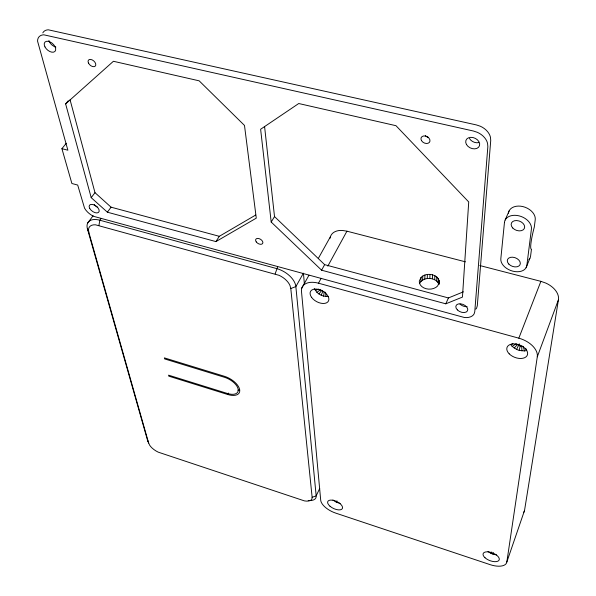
<?xml version="1.0" encoding="UTF-8"?>
<svg xmlns="http://www.w3.org/2000/svg" width="596" height="596" viewBox="0 0 596 596"><rect width="100%" height="100%" fill="white"/><g stroke="black" fill="none" stroke-linecap="round" stroke-linejoin="round"><path stroke-width="0.89" d="M419.748 283.234L420.918 281.535L421.022 277.505C426.557 271.441 440.675 274.473 439.222 283.964M420.918 281.535L422.646 280.12L422.75 276.09M422.646 280.12L424.806 279.084L424.918 275.054M424.806 279.084L427.265 278.511L427.384 274.473M438.939 284.456C437.717 280.634 433.612 278.704 429.85 278.421L429.984 274.391M432.383 278.831L432.532 274.801M434.707 279.71L434.864 275.68M436.659 281.007L436.823 276.969M438.105 282.623L438.269 278.585M438.976 283.651L439.11 280.425M328.247 296.532L323.65 296.13L324.187 291.943L320.305 289.76L316.938 292.36L314.301 288.688M148.642 443.066L88.834 232.395L88.484 229.676A14.989 8.143 35.2 0 1 95.487 224.804L279.114 275.337A15.466 9.119 30 0 1 289.984 285.514L290.788 288.509L312.133 497.295L311.902 498.956A12.322 5.781 26.5 0 1 304.414 500.886L158.186 452.14A11.86 5.349 29.9 0 1 149.536 445.026L147.45 440.019L87.433 228.871A18.737 10.221 35.3 0 1 99.837 220.215L100.903 218.762M321.147 278.325L318.48 283.204A19.579 11.696 28.4 0 0 301.479 291.31L320.708 500.245A15.608 7.361 25.6 0 0 335.675 513.096L490.15 564.658A16.561 7.83 21.6 0 0 506.838 561.983L537.287 356.818L558.445 299.721A20.1 13.09 19.7 0 0 545.899 283.115L540.885 281.342L479.825 265.555M506.838 561.983L524.532 510.452L558.445 299.721M98.936 225.4L99.837 220.215L276.656 268.58A19.333 11.443 30 0 1 295.862 286.601L316.178 495.857A15.414 7.256 26.5 0 1 308.214 500.476M526.767 350.47L524.487 350.932L519.22 350.388L520.152 346.09L516.091 343.803L512.195 346.432L510.727 344.6L512.985 343.668M496.438 554.883L493.004 554.176L493.354 552.634M439.289 282.355L437.62 285.976A10.013 7.398 1.5 0 1 426.036 288.717A10.013 7.398 1.5 0 1 419.316 281.089L421.022 277.505M275.151 273.877L277.58 267.008M519.287 343.832L516.583 349.427L512.195 346.432M537.287 356.818A20.905 12.769 20.6 0 0 518.833 338.178L540.885 281.342M526.112 267.671L529.822 258.455M323.65 296.13L321.229 295.236L322.786 291.429M505.17 219.999L509.148 210.813M445.801 303.818L462.451 297.099L468.724 201.947L395.982 125.696L298.738 103.525L260.623 129.257L271.195 222.047L321.602 270.197L445.801 303.818L448.43 297.948L463.39 291.846M340.182 503.471L336.33 502.197L336.964 500.841M319.709 488.452L316.178 495.857L312.133 497.295M327.815 266.129L346.939 231.181L465.461 261.838M321.602 270.197L324.649 264.646L274.518 216.579L264.579 126.501M301.785 288.121L308.952 275.248M318.368 258.344L330.467 236.619M227.687 394.492A15.116 7.726 29.5 0 0 239.666 389.605A15.116 7.726 29.5 0 0 224.364 376.277L164.369 357.883L164.623 358.919L224.55 377.313A13.432 6.869 29.5 0 1 238.154 389.151A13.432 6.869 29.5 0 1 227.508 393.502L168.556 375.16L168.795 376.158L227.687 394.492L228.499 393.069M487.99 551.486L490.94 553.349L491.722 551.978M271.195 222.047L274.518 216.579M68.249 100.769L65.627 103.905L91.21 197.663L107.377 212.198L215.931 241.589L219.313 236.307L255.699 215.029M107.377 212.198L111.072 207.185L219.313 236.307M87.724 222.964L93.08 215.774M91.21 197.663L94.987 192.672L70.06 99.778M316.938 292.36L318.942 293.955L321.46 290.684M61.909 148.68L67.877 150.199L37.555 41.131A14.744 8.836 42.2 0 1 43.769 34.799L473.403 131.016L477.403 132.342A15.749 11.637 24.5 0 1 487.565 143.353L487.848 146.638L474.766 311.663L474.133 313.861A13.589 8.545 23 0 1 464.545 317.541L93.728 216.363A12.538 6.936 36.1 0 1 84.543 208.16L77.696 185.051L71.892 183.508L61.909 148.68L66.283 143.263M514.192 348.079L517.246 344.756M65.627 103.905L113.411 61.276L199.153 80.825L244.487 125.436L256.28 218.151L215.931 241.589M315.351 290.565L318.584 289.097M290.788 288.509L295.862 286.601L303.431 273.139L304.414 284.262M427.265 278.511L429.85 278.421M520.152 346.09L523.199 346.395L524.487 350.932M346.939 231.181L342.372 230.451A18.856 12.039 28.5 0 0 330.124 238.191M324.649 264.646L448.43 297.948M318.48 283.204L518.833 338.178M516.583 349.427L519.22 350.388M490.94 553.349L493.004 554.176M336.33 502.197L332.918 499.999M318.942 293.955L321.229 295.236M94.987 192.672L111.072 207.185M525.642 348.295L526.395 349.748M87.433 228.871L88.834 232.395M325.565 292.196L326.042 296.57M521.709 346.38L521.91 350.902M508.433 213.249A13.902 9.737 20.8 0 1 522.975 206.603A13.902 9.737 20.8 0 1 535.23 219.782L534.292 227.098A21.888 2.816 -75.1 0 0 531.453 249.262L530.567 256.198A13.455 9.089 20.8 0 1 528.861 259.752M524.532 510.452A16.047 8.165 21 0 1 523.668 512.404M148.508 442.321A14.84 6.72 29.9 0 1 147.45 440.019M239.599 389.821A15.064 7.763 29.5 0 1 237.968 390.268M42.808 32.884A14.684 8.851 42.4 0 1 48.291 29.8L476.383 124.929L480.369 126.248A15.667 11.652 24.5 0 1 490.463 137.229L490.732 140.514L477.299 305.711L476.666 307.916A13.529 8.568 22.9 0 1 475.779 309.145M428.487 137.4A4.746 3.479 27.4 0 1 425.335 135.612M97.677 207.259A5.774 3.218 36.2 0 1 94.198 204.57M55.868 47.077A6.809 4.105 42.4 0 1 48.887 40.491M467.1 306.62A6.273 3.971 22.9 0 1 459.956 304.027M478.782 142.615A7.264 5.401 24.5 0 1 469.432 138.443M504.462 222.427L500.826 258.761A13.544 9.059 20.9 0 0 512.821 271.173A13.544 9.059 20.9 0 0 526.857 265.414L531.416 229.065A13.999 9.707 20.9 0 0 519.056 215.849A13.999 9.707 20.9 0 0 504.462 222.427M512.731 227.992A6.996 4.857 20.9 0 0 524.264 228.611A6.996 4.857 20.9 0 0 516.732 220.55A6.996 4.857 20.9 0 0 512.731 227.992M508.828 264.103A6.772 4.53 20.9 0 0 519.95 264.87A6.772 4.53 20.9 0 0 512.657 257.204A6.772 4.53 20.9 0 0 508.828 264.103M509.207 353.838A10.87 6.638 20.6 0 0 527.013 355.76A10.87 6.638 20.6 0 0 515.413 343.981A10.87 6.638 20.6 0 0 509.207 353.838M485.025 557.759A8.612 4.068 21.6 0 0 498.867 560.456A8.612 4.068 21.6 0 0 489.621 552.075A8.612 4.068 21.6 0 0 485.025 557.759M329.975 506.213A8.113 3.829 25.6 0 0 342.395 508.507A8.113 3.829 25.6 0 0 332.873 500.253A8.113 3.829 25.6 0 0 329.975 506.213M311.559 297.322A10.177 6.079 28.4 0 0 327.837 301.926A10.177 6.079 28.4 0 0 319.039 289.559A10.177 6.079 28.4 0 0 311.559 297.322M421.499 140.619A4.775 3.472 27.4 0 0 429.336 142.444A4.775 3.472 27.4 0 0 425.581 136.074A4.775 3.472 27.4 0 0 421.499 140.619M256.258 241.909A4.016 2.444 31.5 0 0 262.56 243.608A4.016 2.444 31.5 0 0 258.895 238.571A4.016 2.444 31.5 0 0 256.258 241.909M88.491 63.116A4.537 2.794 41.1 0 0 95.204 66.178A4.537 2.794 41.1 0 0 92.089 59.853A4.537 2.794 41.1 0 0 88.491 63.116M466.437 144.463A7.301 5.394 24.5 0 0 478.558 147.272A7.301 5.394 24.5 0 0 473.097 137.564A7.301 5.394 24.5 0 0 466.437 144.463M457.348 309.905A6.303 3.963 23 0 0 467.51 310.814A6.303 3.963 23 0 0 460.529 303.811A6.303 3.963 23 0 0 457.348 309.905M89.691 208.399A5.796 3.204 36.1 0 0 98.422 212.481A5.796 3.204 36.1 0 0 94.384 205.069A5.796 3.204 36.1 0 0 89.691 208.399M44.953 46.875A6.839 4.098 42.2 0 0 54.936 51.435A6.839 4.098 42.2 0 0 50.027 41.906A6.839 4.098 42.2 0 0 44.953 46.875"/></g></svg>
